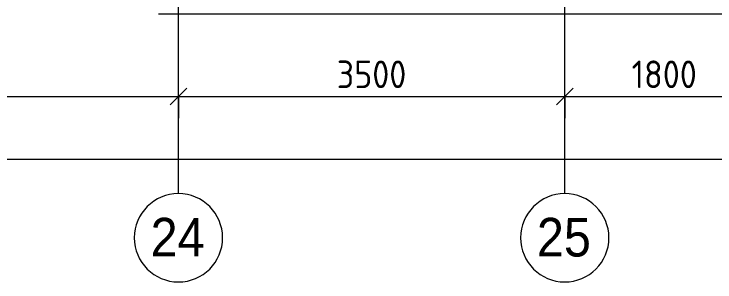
# Model space of a CAD drawing. Header units: millimetres. Extents: x 1322 to 199238, y -8553 to 29000.
# Drawn here: x 12339 to 18690, y -2706 to -280 of the extents above; entities that cross this region are included whole.
import ezdxf

# ---------------------------------------------------------------- set-up
doc = ezdxf.new("R2010")
doc.units = ezdxf.units.MM
for name, color, linetype, lineweight in [('A-ANNO-DIMS', 7, 'Continuous', 9), ('A-ANNO-DIMS-100', 7, 'Continuous', 9), ('A-WALL', 7, 'Continuous', 9), ('Оси', 7, 'Continuous', 9), ('Оси-1', 7, 'Continuous', 20)]:
    doc.layers.add(name, color=color, linetype=linetype, lineweight=lineweight)
doc.styles.add('Arial', font='arial.ttf', dxfattribs={"width": 0.9, "height": 350})
doc.styles.add('ISOCPEUR', font='isocpeur.ttf', dxfattribs={"width": 0.9, "height": 250})
doc.dimstyles.new('ISO-2_5_0_9К_БОЛЬШОЙ_1', dxfattribs={"dimscale": 304.8, "dimtxt": 248.995294, "dimasz": 0.492126, "dimexe": 0.393701, "dimexo": 0.984252, "dimgap": 0, "dimtad": 1, "dimdec": 0, "dimrnd": 10, "dimzin": 0, "dimdsep": 46, "dimtxsty": 'ISOCPEUR', "dimblk1": 'OBLIQUE', "dimblk2": 'OBLIQUE', "dimsah": 1, "dimcen": 0.09, "dimdle": 0.393701, "dimazin": 0, "dimtfac": 1, "dimtdec": 4, "dimtix": 1, "dimtmove": 0, "dimatfit": 3, "dimfxl": 1, "dimtvp": 1, "dimtolj": 1, "dimtzin": 0, "dimarcsym": 2})

# ---------------------------------------------------------------- blocks, each defined once
blk = doc.blocks.new('Ось сетки - D8-29747960-План размещения напольных электротехнических лючков и розеток 1 этажа в осях 23_1-33')
at = {"layer": 'Оси-1'}
for start, end in [(360, 180), (180, 360)]:
    blk.add_arc((0, 0), 4, start, end, dxfattribs=at)
blk = doc.blocks.new('DIMBLOCK2-План размещения напольных электротехнических лючков и розеток 1 этажа в осях 23_1-33')
at = {"layer": 'A-ANNO-DIMS-100'}
for p, q in [((9328.7, -1221.7), (9328.7, -907.7)), ((13828.7, -1221.7), (13828.7, -907.7)), ((9328.7, -1027.7), (13828.7, -1027.7)), ((9328.7, -1027.7), (9328.7, -1221.7)), ((13828.7, -1027.7), (13828.7, -1221.7))]:
    blk.add_line(p, q, dxfattribs=at)
at = {"layer": 'A-ANNO-DIMS-100', "lineweight": 20}
for p, q in [((9328.7, -1027.7), (9403.7, -952.7)), ((13828.7, -1027.7), (13903.7, -952.7)), ((9328.7, -1027.7), (9253.7, -1102.7)), ((13828.7, -1027.7), (13753.7, -1102.7))]:
    blk.add_line(p, q, dxfattribs=at)
at = {"layer": 'A-ANNO-DIMS-100', "color": 0, "insert": (11250.7, -701.1), "char_height": 250, "width": 787.208, "attachment_point": 1, "line_spacing_factor": 1.149209, "style": 'ISOCPEUR'}
blk.add_mtext('4500', dxfattribs=at)
blk = doc.blocks.new('_Oblique')
at = {"color": 0, "linetype": 'ByBlock', "lineweight": -2}
blk.add_line((-0.5, -0.5), (0.5, 0.5), dxfattribs=at)
blk = doc.blocks.new('DIMBLOCK3-План размещения напольных электротехнических лючков и розеток 1 этажа в осях 23_1-33')
at = {"layer": 'A-ANNO-DIMS-100'}
for p, q in [((13828.7, -1221.7), (13828.7, -907.7)), ((17328.7, -1221.7), (17328.7, -907.7)), ((13828.7, -1027.7), (17328.7, -1027.7)), ((13828.7, -1027.7), (13828.7, -1221.7)), ((17328.7, -1027.7), (17328.7, -1221.7))]:
    blk.add_line(p, q, dxfattribs=at)
at = {"layer": 'A-ANNO-DIMS-100', "lineweight": 20}
for p, q in [((13828.7, -1027.7), (13903.7, -952.7)), ((17328.7, -1027.7), (17403.7, -952.7)), ((13828.7, -1027.7), (13753.7, -1102.7)), ((17328.7, -1027.7), (17253.7, -1102.7))]:
    blk.add_line(p, q, dxfattribs=at)
at = {"layer": 'A-ANNO-DIMS-100', "color": 0, "insert": (15262.6, -701.1), "char_height": 250, "width": 758.478, "attachment_point": 1, "line_spacing_factor": 1.149209, "style": 'ISOCPEUR'}
blk.add_mtext('3500', dxfattribs=at)
blk = doc.blocks.new('DIMBLOCK4-План размещения напольных электротехнических лючков и розеток 1 этажа в осях 23_1-33')
at = {"layer": 'A-ANNO-DIMS-100'}
for p, q in [((17328.7, -1221.7), (17328.7, -907.7)), ((19128.7, -1221.7), (19128.7, -907.7)), ((17328.7, -1027.7), (19128.7, -1027.7)), ((17328.7, -1027.7), (17328.7, -1221.7)), ((19128.7, -1027.7), (19128.7, -1221.7))]:
    blk.add_line(p, q, dxfattribs=at)
at = {"layer": 'A-ANNO-DIMS-100', "lineweight": 20}
for p, q in [((17328.7, -1027.7), (17403.7, -952.7)), ((19128.7, -1027.7), (19203.7, -952.7)), ((17328.7, -1027.7), (17253.7, -1102.7)), ((19128.7, -1027.7), (19053.7, -1102.7))]:
    blk.add_line(p, q, dxfattribs=at)
at = {"layer": 'A-ANNO-DIMS-100', "color": 0, "insert": (17934.2, -701.1), "char_height": 250, "width": 706.764, "attachment_point": 1, "line_spacing_factor": 1.149209, "style": 'ISOCPEUR'}
blk.add_mtext('1800', dxfattribs=at)
blk = doc.blocks.new('DIMBLOCK26-План размещения напольных электротехнических лючков и розеток 1 этажа в осях 23_1-33')
at = {"layer": 'A-ANNO-DIMS-100'}
for p, q in [((9028.7, -1789.6), (9028.7, -1475.6)), ((49478.7, -1789.6), (49478.7, -1475.6)), ((8908.7, -1595.6), (49598.7, -1595.6)), ((9028.7, -1595.6), (9028.7, -1789.6)), ((49478.7, -1595.6), (49478.7, -1789.6))]:
    blk.add_line(p, q, dxfattribs=at)
at = {"layer": 'A-ANNO-DIMS-100', "lineweight": 20}
for p, q in [((9028.7, -1595.6), (9103.7, -1520.6)), ((49478.7, -1595.6), (49553.7, -1520.6)), ((9028.7, -1595.6), (8953.7, -1670.6)), ((49478.7, -1595.6), (49403.7, -1670.6))]:
    blk.add_line(p, q, dxfattribs=at)
at = {"layer": 'A-ANNO-DIMS-100', "color": 0, "insert": (28834.7, -1269), "char_height": 250, "width": 1005.558, "attachment_point": 1, "line_spacing_factor": 1.149209, "style": 'ISOCPEUR'}
blk.add_mtext('40450', dxfattribs=at)

msp = doc.modelspace()

# ---------------------------------------------------------------- linework, layer by layer
at = {"layer": 'A-WALL'}
msp.add_line((32498.7, -280), (13648.7, -280), dxfattribs=at)
at = {"layer": 'Оси'}
for p, q in [((13828.7, -1906.3), (13828.7, 593.7)), ((17328.7, -1906.3), (17328.7, 593.7))]:
    msp.add_line(p, q, dxfattribs=at)

# ---------------------------------------------------------------- block references
at = {"layer": 'Оси-1', "xscale": 99.99999999999993, "yscale": 99.99999999999993, "zscale": 99.99999999999993}
for p in [(13828.7, -2306.3), (17328.7, -2306.3)]:
    msp.add_blockref('Ось сетки - D8-29747960-План размещения напольных электротехнических лючков и розеток 1 этажа в осях 23_1-33', p, dxfattribs=at)

# ---------------------------------------------------------------- texts
at = {"layer": 'Оси', "char_height": 350, "width": 606.076, "attachment_point": 1, "style": 'Arial'}
for s, insert in [('24', (13576.1, -2125.6)), ('25', (17076.1, -2125.6))]:
    msp.add_mtext(s, dxfattribs=dict(at, insert=insert))

# ---------------------------------------------------------------- dimensions: what is measured, and where the dimension line sits
at = {"layer": 'A-ANNO-DIMS'}
for base, p1, p2, override, picture, middle in [((13828.7, -1027.7), (9328.7, -921.7), (13828.7, -921.7), {"dimpost": '<>', "dimfxl": 4500}, 'DIMBLOCK2-План размещения напольных электротехнических лючков и розеток 1 этажа в осях 23_1-33', (11578.7, -902.7)), ((17328.7, -1027.7), (13828.7, -921.7), (17328.7, -921.7), {"dimpost": '<>', "dimfxl": 3500}, 'DIMBLOCK3-План размещения напольных электротехнических лючков и розеток 1 этажа в осях 23_1-33', (15578.7, -902.7)), ((19128.7, -1027.7), (17328.7, -921.7), (19128.7, -921.7), {"dimpost": '<>', "dimfxl": 1800}, 'DIMBLOCK4-План размещения напольных электротехнических лючков и розеток 1 этажа в осях 23_1-33', (18228.7, -902.7)), ((49478.7, -1595.6), (9028.7, -1489.6), (49478.7, -1489.6), {"dimpost": '<>', "dimfxl": 40450}, 'DIMBLOCK26-План размещения напольных электротехнических лючков и розеток 1 этажа в осях 23_1-33', (29253.7, -1470.6))]:
    dim = msp.add_linear_dim(base=base, p1=p1, p2=p2, dimstyle='ISO-2_5_0_9К_БОЛЬШОЙ_1', override=override, dxfattribs=at)
    dim.commit()
    dim.dimension.update_dxf_attribs({"geometry": picture, "text_midpoint": middle})

doc.saveas('drawing.dxf')
